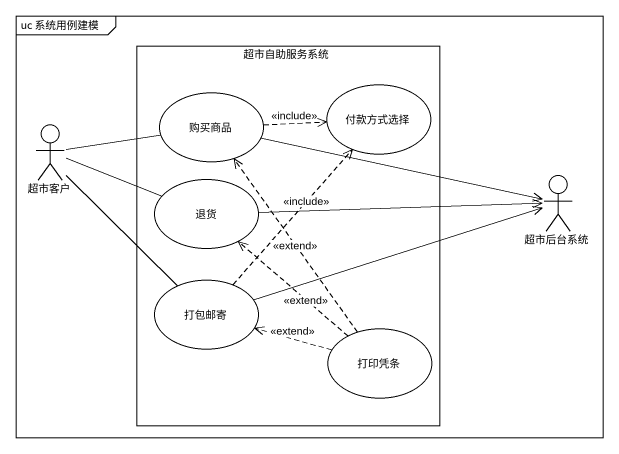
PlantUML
@startuml
mainframe uc 系统用例建模
rectangle 超市自助服务系统 {
  usecase 购买商品
  usecase 付款方式选择
  usecase 退货
  usecase 打包邮寄
  usecase 打印凭条
}
actor 超市客户
actor 超市后台系统
购买商品 .right.> 付款方式选择 : <<include>>
超市客户 -right- 购买商品
超市客户 -right- 退货
超市客户 -- 打包邮寄
超市后台系统 <-left- 购买商品
超市后台系统 <-left- 退货
超市后台系统 <-left- 打包邮寄
打包邮寄 .up.> 付款方式选择 : <<include>>
打印凭条 .up.> 购买商品 : <<extend>>
打印凭条 .up.> 退货 : <<extend>>
打印凭条 .left.> 打包邮寄 : <<extend>>
@enduml
